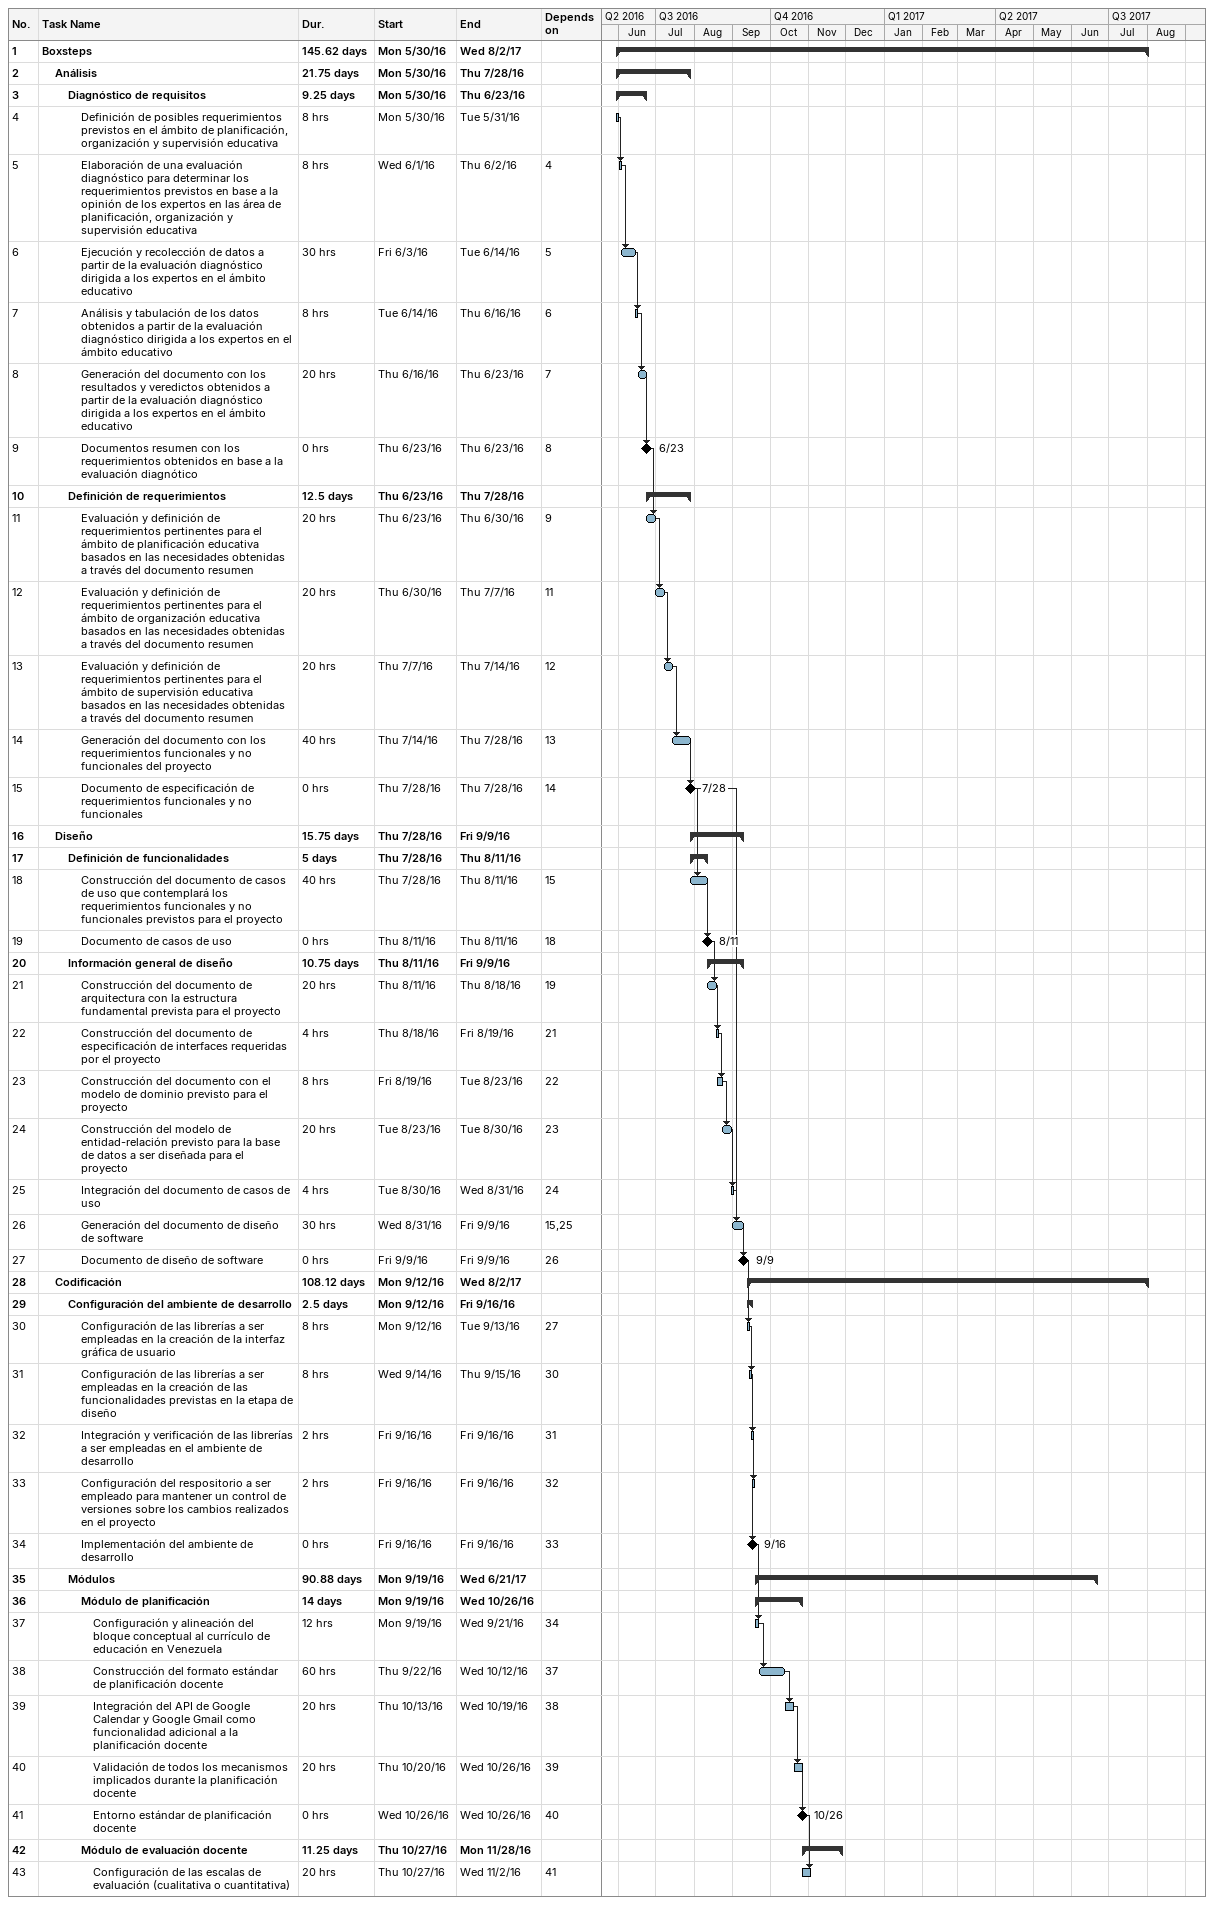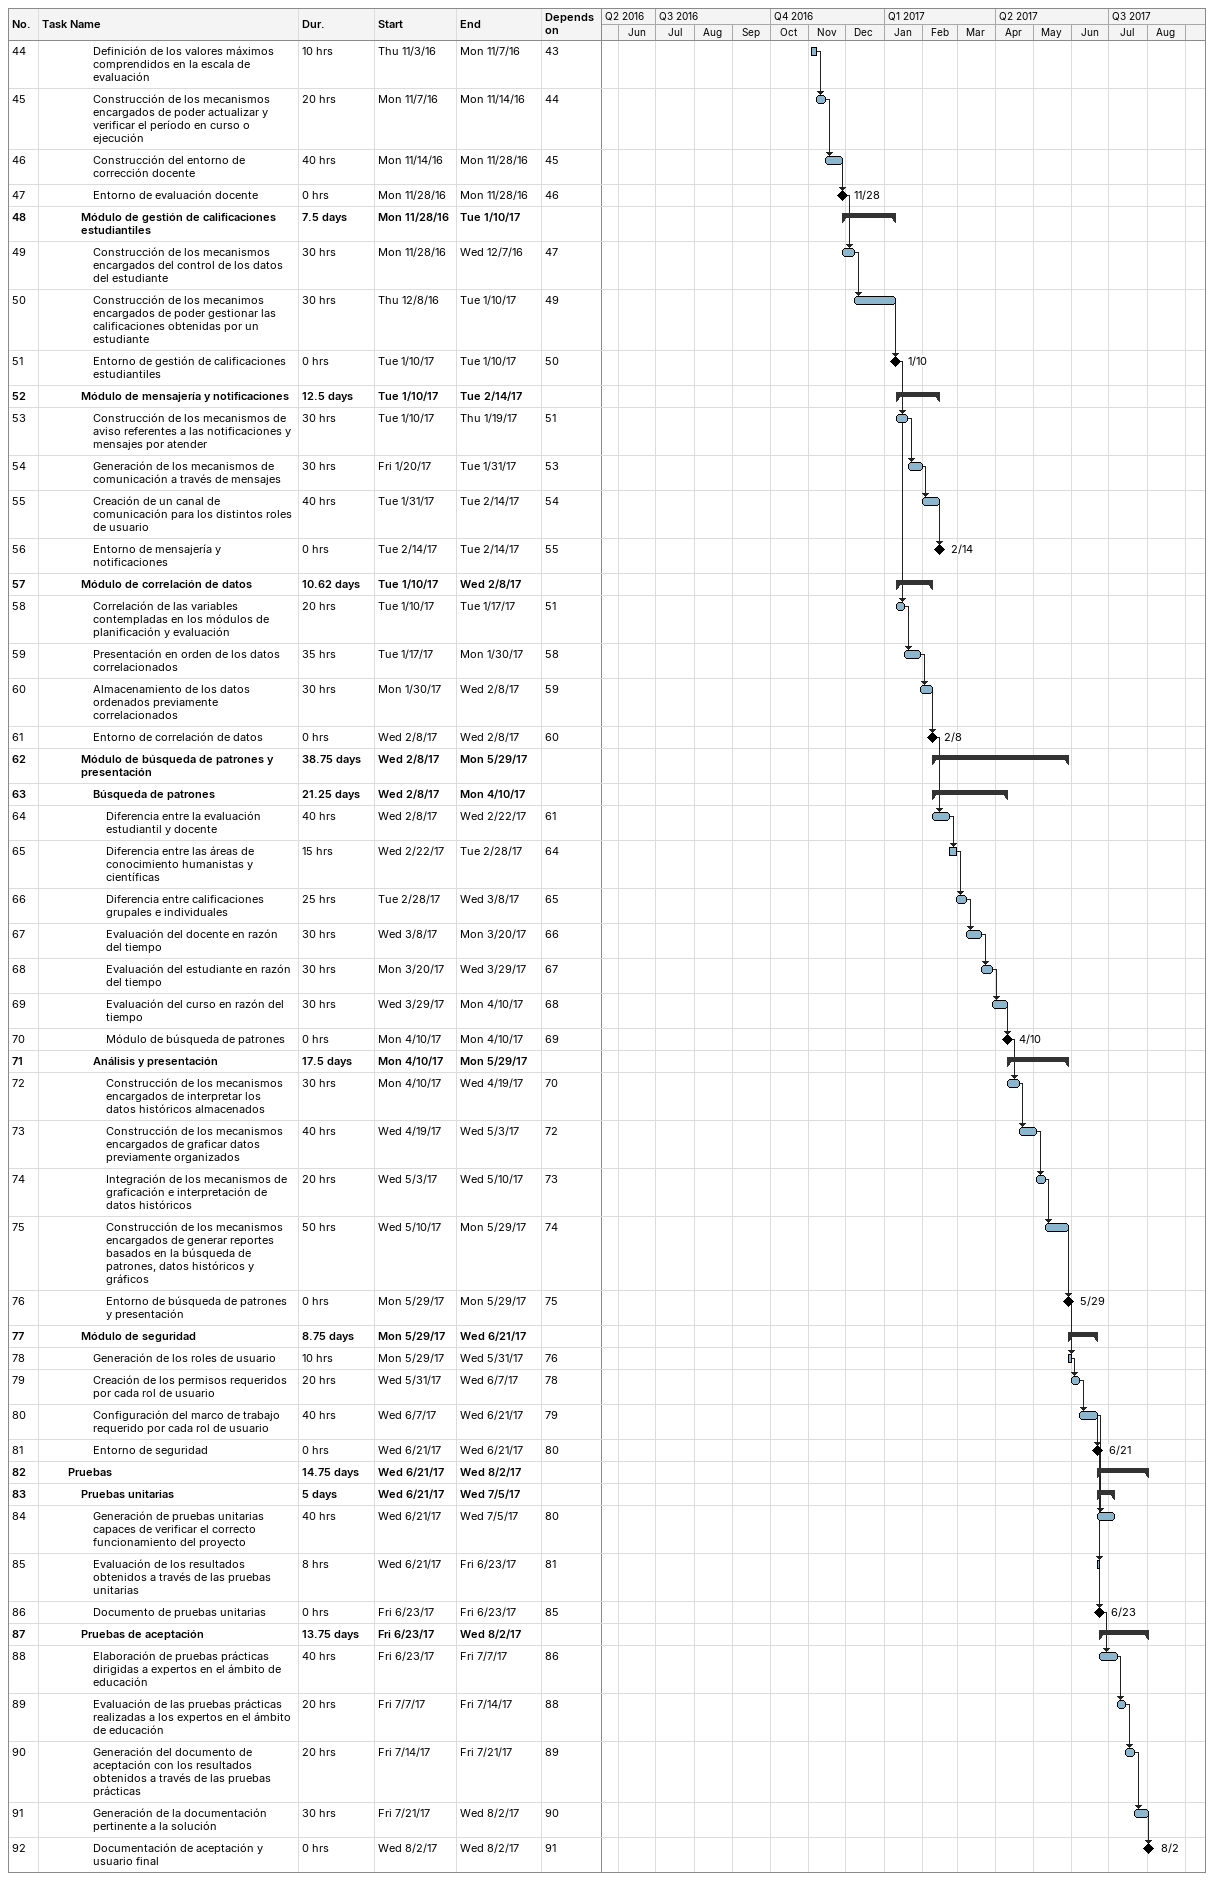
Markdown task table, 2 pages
| ID | Level | Task | Duration | Start | Finish | Predecessors |
|---|---|---|---|---|---|---|
| 1 | 1 | **Boxsteps** | 145.62d | 2016-05-30 | 2017-08-02 |  |
| 2 | 2 | **Análisis** | 21.75d | 2016-05-30 | 2016-07-28 |  |
| 3 | 3 | **Diagnóstico de requisitos** | 9.25d | 2016-05-30 | 2016-06-23 |  |
| 4 | 4 | Definición de posibles requerimientos previstos en el ámbito de planificación, organización y supervisión educativa | 8h | 2016-05-30 | 2016-05-31 |  |
| 5 | 4 | Elaboración de una evaluación diagnóstico para determinar los requerimientos previstos en base a la opinión de los expertos en las área de planificación, organización y supervisión educativa | 8h | 2016-06-01 | 2016-06-02 | 4 |
| 6 | 4 | Ejecución y recolección de datos a partir de la evaluación diagnóstico dirigida a los expertos en el ámbito educativo | 30h | 2016-06-03 | 2016-06-14 | 5 |
| 7 | 4 | Análisis y tabulación de los datos obtenidos a partir de la evaluación diagnóstico dirigida a los expertos en el ámbito educativo | 8h | 2016-06-14 | 2016-06-16 | 6 |
| 8 | 4 | Generación del documento con los resultados y veredictos obtenidos a partir de la evaluación diagnóstico dirigida a los expertos en el ámbito educativo | 20h | 2016-06-16 | 2016-06-23 | 7 |
| 9 | 4 | Documentos resumen con los requerimientos obtenidos en base a la evaluación diagnótico | 0h | 2016-06-23 | 2016-06-23 | 8 |
| 10 | 3 | **Definición de requerimientos** | 12.5d | 2016-06-23 | 2016-07-28 |  |
| 11 | 4 | Evaluación y definición de requerimientos pertinentes para el ámbito de planificación educativa basados en las necesidades obtenidas a través del documento resumen | 20h | 2016-06-23 | 2016-06-30 | 9 |
| 12 | 4 | Evaluación y definición de requerimientos pertinentes para el ámbito de organización educativa basados en las necesidades obtenidas a través del documento resumen | 20h | 2016-06-30 | 2016-07-07 | 11 |
| 13 | 4 | Evaluación y definición de requerimientos pertinentes para el ámbito de supervisión educativa basados en las necesidades obtenidas a través del documento resumen | 20h | 2016-07-07 | 2016-07-14 | 12 |
| 14 | 4 | Generación del documento con los requerimientos funcionales y no funcionales del proyecto | 40h | 2016-07-14 | 2016-07-28 | 13 |
| 15 | 4 | Documento de especificación de requerimientos funcionales y no funcionales | 0h | 2016-07-28 | 2016-07-28 | 14 |
| 16 | 2 | **Diseño** | 15.75d | 2016-07-28 | 2016-09-09 |  |
| 17 | 3 | **Definición de funcionalidades** | 5d | 2016-07-28 | 2016-08-11 |  |
| 18 | 4 | Construcción del documento de casos de uso que contemplará los requerimientos funcionales y no funcionales previstos para el proyecto | 40h | 2016-07-28 | 2016-08-11 | 15 |
| 19 | 4 | Documento de casos de uso | 0h | 2016-08-11 | 2016-08-11 | 18 |
| 20 | 3 | **Información general de diseño** | 10.75d | 2016-08-11 | 2016-09-09 |  |
| 21 | 4 | Construcción del documento de arquitectura con la estructura fundamental prevista para el proyecto | 20h | 2016-08-11 | 2016-08-18 | 19 |
| 22 | 4 | Construcción del documento de especificación de interfaces requeridas por el proyecto | 4h | 2016-08-18 | 2016-08-19 | 21 |
| 23 | 4 | Construcción del documento con el modelo de dominio previsto para el proyecto | 8h | 2016-08-19 | 2016-08-23 | 22 |
| 24 | 4 | Construcción del modelo de entidad-relación previsto para la base de datos a ser diseñada para el proyecto | 20h | 2016-08-23 | 2016-08-30 | 23 |
| 25 | 4 | Integración del documento de casos de uso | 4h | 2016-08-30 | 2016-08-31 | 24 |
| 26 | 4 | Generación del documento de diseño de software | 30h | 2016-08-31 | 2016-09-09 | 15, 25 |
| 27 | 4 | Documento de diseño de software | 0h | 2016-09-09 | 2016-09-09 | 26 |
| 28 | 2 | **Codificación** | 108.12d | 2016-09-12 | 2017-08-02 |  |
| 29 | 3 | **Configuración del ambiente de desarrollo** | 2.5d | 2016-09-12 | 2016-09-16 |  |
| 30 | 4 | Configuración de las librerías a ser empleadas en la creación de la interfaz gráfica de usuario | 8h | 2016-09-12 | 2016-09-13 | 27 |
| 31 | 4 | Configuración de las librerías a ser empleadas en la creación de las funcionalidades previstas en la etapa de diseño | 8h | 2016-09-14 | 2016-09-15 | 30 |
| 32 | 4 | Integración y verificación de las librerías a ser empleadas en el ambiente de desarrollo | 2h | 2016-09-16 | 2016-09-16 | 31 |
| 33 | 4 | Configuración del respositorio a ser empleado para mantener un control de versiones sobre los cambios realizados en el proyecto | 2h | 2016-09-16 | 2016-09-16 | 32 |
| 34 | 4 | Implementación del ambiente de desarrollo | 0h | 2016-09-16 | 2016-09-16 | 33 |
| 35 | 3 | **Módulos** | 90.88d | 2016-09-19 | 2017-06-21 |  |
| 36 | 4 | **Módulo de planificación** | 14d | 2016-09-19 | 2016-10-26 |  |
| 37 | 5 | Configuración y alineación del bloque conceptual al currículo de educación en Venezuela | 12h | 2016-09-19 | 2016-09-21 | 34 |
| 38 | 5 | Construcción del formato estándar de planificación docente | 60h | 2016-09-22 | 2016-10-12 | 37 |
| 39 | 5 | Integración del API de Google Calendar y Google Gmail como funcionalidad adicional a la planificación docente | 20h | 2016-10-13 | 2016-10-19 | 38 |
| 40 | 5 | Validación de todos los mecanismos implicados durante la planificación docente | 20h | 2016-10-20 | 2016-10-26 | 39 |
| 41 | 5 | Entorno estándar de planificación docente | 0h | 2016-10-26 | 2016-10-26 | 40 |
| 42 | 4 | **Módulo de evaluación docente** | 11.25d | 2016-10-27 | 2016-11-28 |  |
| 43 | 5 | Configuración de las escalas de evaluación (cualitativa o cuantitativa) | 20h | 2016-10-27 | 2016-11-02 | 41 |
| 44 | 5 | Definición de los valores máximos comprendidos en la escala de evaluación | 10h | 2016-11-03 | 2016-11-07 | 43 |
| 45 | 5 | Construcción de los mecanismos encargados de poder actualizar y verificar el período en curso o ejecución | 20h | 2016-11-07 | 2016-11-14 | 44 |
| 46 | 5 | Construcción del entorno de corrección docente | 40h | 2016-11-14 | 2016-11-28 | 45 |
| 47 | 5 | Entorno de evaluación docente | 0h | 2016-11-28 | 2016-11-28 | 46 |
| 48 | 4 | **Módulo de gestión de calificaciones estudiantiles** | 7.5d | 2016-11-28 | 2017-01-10 |  |
| 49 | 5 | Construcción de los mecanismos encargados del control de los datos del estudiante | 30h | 2016-11-28 | 2016-12-07 | 47 |
| 50 | 5 | Construcción de los mecanimos encargados de poder gestionar las calificaciones obtenidas por un estudiante | 30h | 2016-12-08 | 2017-01-10 | 49 |
| 51 | 5 | Entorno de gestión de calificaciones estudiantiles | 0h | 2017-01-10 | 2017-01-10 | 50 |
| 52 | 4 | **Módulo de mensajería y notificaciones** | 12.5d | 2017-01-10 | 2017-02-14 |  |
| 53 | 5 | Construcción de los mecanismos de aviso referentes a las notificaciones y mensajes por atender | 30h | 2017-01-10 | 2017-01-19 | 51 |
| 54 | 5 | Generación de los mecanismos de comunicación a través de mensajes | 30h | 2017-01-20 | 2017-01-31 | 53 |
| 55 | 5 | Creación de un canal de comunicación para los distintos roles de usuario | 40h | 2017-01-31 | 2017-02-14 | 54 |
| 56 | 5 | Entorno de mensajería y notificaciones | 0h | 2017-02-14 | 2017-02-14 | 55 |
| 57 | 4 | **Módulo de correlación de datos** | 10.62d | 2017-01-10 | 2017-02-08 |  |
| 58 | 5 | Correlación de las variables contempladas en los módulos de planificación y evaluación | 20h | 2017-01-10 | 2017-01-17 | 51 |
| 59 | 5 | Presentación en orden de los datos correlacionados | 35h | 2017-01-17 | 2017-01-30 | 58 |
| 60 | 5 | Almacenamiento de los datos ordenados previamente correlacionados | 30h | 2017-01-30 | 2017-02-08 | 59 |
| 61 | 5 | Entorno de correlación de datos | 0h | 2017-02-08 | 2017-02-08 | 60 |
| 62 | 4 | **Módulo de búsqueda de patrones y presentación** | 38.75d | 2017-02-08 | 2017-05-29 |  |
| 63 | 5 | **Búsqueda de patrones** | 21.25d | 2017-02-08 | 2017-04-10 |  |
| 64 | 6 | Diferencia entre la evaluación estudiantil y docente | 40h | 2017-02-08 | 2017-02-22 | 61 |
| 65 | 6 | Diferencia entre las áreas de conocimiento humanistas y científicas | 15h | 2017-02-22 | 2017-02-28 | 64 |
| 66 | 6 | Diferencia entre calificaciones grupales e individuales | 25h | 2017-02-28 | 2017-03-08 | 65 |
| 67 | 6 | Evaluación del docente en razón del tiempo | 30h | 2017-03-08 | 2017-03-20 | 66 |
| 68 | 6 | Evaluación del estudiante en razón del tiempo | 30h | 2017-03-20 | 2017-03-29 | 67 |
| 69 | 6 | Evaluación del curso en razón del tiempo | 30h | 2017-03-29 | 2017-04-10 | 68 |
| 70 | 6 | Módulo de búsqueda de patrones | 0h | 2017-04-10 | 2017-04-10 | 69 |
| 71 | 5 | **Análisis y presentación** | 17.5d | 2017-04-10 | 2017-05-29 |  |
| 72 | 6 | Construcción de los mecanismos encargados de interpretar los datos históricos almacenados | 30h | 2017-04-10 | 2017-04-19 | 70 |
| 73 | 6 | Construcción de los mecanismos encargados de graficar datos previamente organizados | 40h | 2017-04-19 | 2017-05-03 | 72 |
| 74 | 6 | Integración de los mecanismos de graficación e interpretación de datos históricos | 20h | 2017-05-03 | 2017-05-10 | 73 |
| 75 | 6 | Construcción de los mecanismos encargados de generar reportes basados en la búsqueda de patrones, datos históricos y gráficos | 50h | 2017-05-10 | 2017-05-29 | 74 |
| 76 | 6 | Entorno de búsqueda de patrones y presentación | 0h | 2017-05-29 | 2017-05-29 | 75 |
| 77 | 4 | **Módulo de seguridad** | 8.75d | 2017-05-29 | 2017-06-21 |  |
| 78 | 5 | Generación de los roles de usuario | 10h | 2017-05-29 | 2017-05-31 | 76 |
| 79 | 5 | Creación de los permisos requeridos por cada rol de usuario | 20h | 2017-05-31 | 2017-06-07 | 78 |
| 80 | 5 | Configuración del marco de trabajo requerido por cada rol de usuario | 40h | 2017-06-07 | 2017-06-21 | 79 |
| 81 | 5 | Entorno de seguridad | 0h | 2017-06-21 | 2017-06-21 | 80 |
| 82 | 3 | **Pruebas** | 14.75d | 2017-06-21 | 2017-08-02 |  |
| 83 | 4 | **Pruebas unitarias** | 5d | 2017-06-21 | 2017-07-05 |  |
| 84 | 5 | Generación de pruebas unitarias capaces de verificar el correcto funcionamiento del proyecto | 40h | 2017-06-21 | 2017-07-05 | 80 |
| 85 | 5 | Evaluación de los resultados obtenidos a través de las pruebas unitarias | 8h | 2017-06-21 | 2017-06-23 | 81 |
| 86 | 5 | Documento de pruebas unitarias | 0h | 2017-06-23 | 2017-06-23 | 85 |
| 87 | 4 | **Pruebas de aceptación** | 13.75d | 2017-06-23 | 2017-08-02 |  |
| 88 | 5 | Elaboración de pruebas prácticas dirigidas a expertos en el ámbito de educación | 40h | 2017-06-23 | 2017-07-07 | 86 |
| 89 | 5 | Evaluación de las pruebas prácticas realizadas a los expertos en el ámbito de educación | 20h | 2017-07-07 | 2017-07-14 | 88 |
| 90 | 5 | Generación del documento de aceptación con los resultados obtenidos a través de las pruebas prácticas | 20h | 2017-07-14 | 2017-07-21 | 89 |
| 91 | 5 | Generación de la documentación pertinente a la solución | 30h | 2017-07-21 | 2017-08-02 | 90 |
| 92 | 5 | Documentación de aceptación y usuario final | 0h | 2017-08-02 | 2017-08-02 | 91 |
